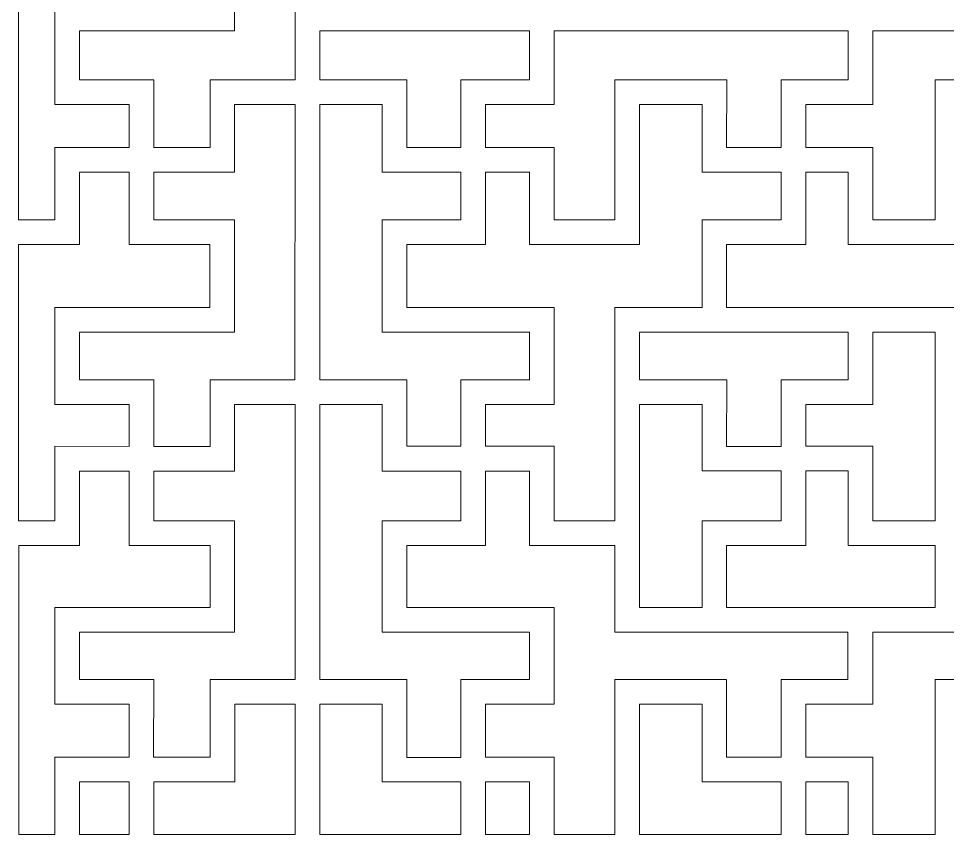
# Model space of a CAD drawing. Header units: centimetres. Extents: x -116 to 116, y -97 to 97.
# Drawn here: x -115.7 to -47.9, y -96.9 to -37.3 of the extents above; entities that cross this region are included whole.
import ezdxf

# ---------------------------------------------------------------- set-up
doc = ezdxf.new("R2010")
doc.units = ezdxf.units.CM
doc.header["$MEASUREMENT"] = 0
doc.layers.add('layer 1', color=7, linetype='Continuous')

msp = doc.modelspace()

# ---------------------------------------------------------------- linework, layer by layer
at = {"layer": 'layer 1', "color": 114, "lineweight": 9}
for points in [[(-111.21717, -96.85792), (-107.58773, -96.85792), (-107.58773, -93.03362), (-111.21717, -93.03362), (-111.21717, -96.85792)], [(-81.58149, -96.86027), (-78.38101, -96.86027), (-78.38101, -93.03389), (-81.58149, -93.03389), (-81.58149, -96.86027)], [(-58.22586, -96.85839), (-55.14478, -96.85839), (-55.14478, -93.03383), (-58.22586, -93.03383), (-58.22586, -96.85839)]]:
    msp.add_lwpolyline(points, close=True, dxfattribs=at)
for points, knots in [([(-99.88805, -26.92786), (-99.88805, -26.92786), (-105.79232, -26.92786), (-105.79232, -26.92786), (-105.79232, -26.92786), (-105.79232, -26.92786), (-105.79232, -30.12744), (-105.79232, -30.12744), (-105.79232, -30.12744), (-105.79232, -30.12744), (-99.88805, -30.12719), (-99.88805, -30.12719), (-99.88805, -30.12719), (-99.88805, -30.12719), (-99.88805, -38.22868), (-99.88805, -38.22868), (-99.88805, -38.22868), (-99.88805, -38.22868), (-111.21717, -38.22868), (-111.21717, -38.22868), (-111.21717, -38.22868), (-111.21717, -38.22868), (-111.21717, -41.78919), (-111.21717, -41.78919), (-111.21717, -41.78919), (-111.21717, -41.78919), (-105.7924, -41.78746), (-105.7924, -41.78746), (-105.7924, -41.78746), (-105.7924, -41.78746), (-105.7924, -46.73752), (-105.7924, -46.73752), (-105.7924, -46.73752), (-105.7924, -46.73752), (-101.67966, -46.73752), (-101.67966, -46.73752), (-101.67966, -46.73752), (-101.67966, -46.73752), (-101.67967, -41.78919), (-101.67967, -41.78919), (-101.67967, -41.78919), (-101.67967, -41.78919), (-95.4841, -41.78919), (-95.4841, -41.78919), (-95.4841, -41.78919), (-95.4841, -41.78919), (-95.4841, -36.42815), (-95.4841, -36.42815), (-95.4841, -36.42815), (-95.4841, -36.42815), (-78.38219, -36.43097), (-78.38219, -36.43097), (-78.38219, -36.43097), (-78.38219, -36.43097), (-78.38219, -31.92665), (-78.38219, -31.92665), (-78.38219, -31.92665), (-78.38219, -31.92665), (-83.38188, -31.92665), (-83.38188, -31.92665), (-83.38188, -31.92665), (-83.38188, -31.92665), (-83.38187, -26.92847), (-83.38187, -26.92847), (-83.38187, -26.92847), (-83.38187, -26.92847), (-87.31765, -26.92847), (-87.31765, -26.92847), (-87.31765, -26.92847), (-87.31765, -26.92847), (-87.31765, -31.92718), (-87.31765, -31.92718), (-87.31765, -31.92718), (-87.31765, -31.92718), (-95.48447, -31.92665), (-95.48447, -31.92665), (-95.48447, -31.92665), (-95.48447, -31.92665), (-95.4841, -21.53473), (-95.4841, -21.53473), (-95.4841, -21.53473), (-95.4841, -21.53473), (-99.88805, -21.53473), (-99.88805, -21.53473), (-99.88805, -21.53473), (-99.88805, -21.53473), (-99.88805, -26.92786), (-99.88805, -26.92786)], [0, 0, 0, 0, 0.04347826, 0.04347826, 0.04347826, 0.04347826, 0.08695652, 0.08695652, 0.08695652, 0.08695652, 0.13043478, 0.13043478, 0.13043478, 0.13043478, 0.17391304, 0.17391304, 0.17391304, 0.17391304, 0.2173913, 0.2173913, 0.2173913, 0.2173913, 0.26086957, 0.26086957, 0.26086957, 0.26086957, 0.30434783, 0.30434783, 0.30434783, 0.30434783, 0.34782609, 0.34782609, 0.34782609, 0.34782609, 0.39130435, 0.39130435, 0.39130435, 0.39130435, 0.43478261, 0.43478261, 0.43478261, 0.43478261, 0.47826087, 0.47826087, 0.47826087, 0.47826087, 0.52173913, 0.52173913, 0.52173913, 0.52173913, 0.56521739, 0.56521739, 0.56521739, 0.56521739, 0.60869565, 0.60869565, 0.60869565, 0.60869565, 0.65217391, 0.65217391, 0.65217391, 0.65217391, 0.69565217, 0.69565217, 0.69565217, 0.69565217, 0.73913043, 0.73913043, 0.73913043, 0.73913043, 0.7826087, 0.7826087, 0.7826087, 0.7826087, 0.82608696, 0.82608696, 0.82608696, 0.82608696, 0.86956522, 0.86956522, 0.86956522, 0.86956522, 0.91304348, 0.91304348, 0.91304348, 0.91304348, 1, 1, 1, 1]), ([(-111.21498, -31.92783), (-111.21498, -31.92783), (-111.21717, -26.92786), (-111.21717, -26.92786), (-111.21717, -26.92786), (-111.21717, -26.92786), (-107.59304, -26.92786), (-107.59304, -26.92786), (-107.59304, -26.92786), (-107.59304, -26.92786), (-107.59305, -31.92783), (-107.59305, -31.92783), (-107.59305, -31.92783), (-107.59305, -31.92783), (-101.68011, -31.92783), (-101.68011, -31.92783), (-101.68011, -31.92783), (-101.68011, -31.92783), (-101.68011, -36.42964), (-101.68011, -36.42964), (-101.68011, -36.42964), (-101.68011, -36.42964), (-113.01602, -36.42964), (-113.01602, -36.42964), (-113.01602, -36.42964), (-113.01602, -36.42964), (-113.01603, -43.58801), (-113.01603, -43.58801), (-113.01603, -43.58801), (-113.01603, -43.58801), (-107.59271, -43.58801), (-107.59271, -43.58801), (-107.59271, -43.58801), (-107.59271, -43.58801), (-107.59271, -46.73599), (-107.59271, -46.73599), (-107.59271, -46.73599), (-107.59271, -46.73599), (-113.01602, -46.73599), (-113.01602, -46.73599), (-113.01602, -46.73599), (-113.01602, -46.73599), (-113.01602, -52.01177), (-113.01602, -52.01177), (-113.01602, -52.01177), (-113.01602, -52.01177), (-115.64994, -52.01177), (-115.64994, -52.01177), (-115.64994, -52.01177), (-115.64994, -52.01177), (-115.64994, -31.92783), (-115.64994, -31.92783), (-115.64994, -31.92783), (-115.64994, -31.92783), (-111.21498, -31.92783), (-111.21498, -31.92783)], [0, 0, 0, 0, 0.06666667, 0.06666667, 0.06666667, 0.06666667, 0.13333333, 0.13333333, 0.13333333, 0.13333333, 0.2, 0.2, 0.2, 0.2, 0.26666667, 0.26666667, 0.26666667, 0.26666667, 0.33333333, 0.33333333, 0.33333333, 0.33333333, 0.4, 0.4, 0.4, 0.4, 0.46666667, 0.46666667, 0.46666667, 0.46666667, 0.53333333, 0.53333333, 0.53333333, 0.53333333, 0.6, 0.6, 0.6, 0.6, 0.66666667, 0.66666667, 0.66666667, 0.66666667, 0.73333333, 0.73333333, 0.73333333, 0.73333333, 0.8, 0.8, 0.8, 0.8, 0.86666667, 0.86666667, 0.86666667, 0.86666667, 1, 1, 1, 1]), ([(-87.31765, -41.78812), (-87.31765, -41.78812), (-87.31769, -46.73921), (-87.31769, -46.73921), (-87.31769, -46.73921), (-87.31769, -46.73921), (-83.38196, -46.73921), (-83.38196, -46.73921), (-83.38196, -46.73921), (-83.38196, -46.73921), (-83.38196, -41.78812), (-83.38196, -41.78812), (-83.38196, -41.78812), (-83.38196, -41.78812), (-78.38101, -41.78812), (-78.38101, -41.78812), (-78.38101, -41.78812), (-78.38101, -41.78812), (-78.38101, -38.22922), (-78.38101, -38.22922), (-78.38101, -38.22922), (-78.38101, -38.22922), (-93.68629, -38.22922), (-93.68629, -38.22922), (-93.68629, -38.22922), (-93.68629, -38.22922), (-93.68629, -41.78812), (-93.68629, -41.78812), (-93.68629, -41.78812), (-93.68629, -41.78812), (-87.31765, -41.78812), (-87.31765, -41.78812)], [0, 0, 0, 0, 0.11111111, 0.11111111, 0.11111111, 0.11111111, 0.22222222, 0.22222222, 0.22222222, 0.22222222, 0.33333333, 0.33333333, 0.33333333, 0.33333333, 0.44444444, 0.44444444, 0.44444444, 0.44444444, 0.55555556, 0.55555556, 0.55555556, 0.55555556, 0.66666667, 0.66666667, 0.66666667, 0.66666667, 0.77777778, 0.77777778, 0.77777778, 0.77777778, 1, 1, 1, 1]), ([(-76.58038, -38.22922), (-76.58038, -38.22922), (-76.58038, -43.5877), (-76.58038, -43.5877), (-76.58038, -43.5877), (-76.58038, -43.5877), (-81.58042, -43.58771), (-81.58042, -43.58771), (-81.58042, -43.58771), (-81.58042, -43.58771), (-81.58042, -46.73706), (-81.58042, -46.73706), (-81.58042, -46.73706), (-81.58042, -46.73706), (-76.58038, -46.7358), (-76.58038, -46.7358), (-76.58038, -46.7358), (-76.58038, -46.7358), (-76.58038, -52.01069), (-76.58038, -52.01069), (-76.58038, -52.01069), (-76.58038, -52.01069), (-72.14756, -52.01069), (-72.14756, -52.01069), (-72.14756, -52.01069), (-72.14756, -52.01069), (-72.14756, -41.78746), (-72.14756, -41.78746), (-72.14756, -41.78746), (-72.14756, -41.78746), (-63.99477, -41.78875), (-63.99477, -41.78875), (-63.99477, -41.78875), (-63.99477, -41.78875), (-64.00021, -46.73599), (-64.00021, -46.73599), (-64.00021, -46.73599), (-64.00021, -46.73599), (-60.02444, -46.73599), (-60.02444, -46.73599), (-60.02444, -46.73599), (-60.02444, -46.73599), (-60.02453, -41.78875), (-60.02453, -41.78875), (-60.02453, -41.78875), (-60.02453, -41.78875), (-55.14454, -41.78875), (-55.14454, -41.78875), (-55.14454, -41.78875), (-55.14454, -41.78875), (-55.14454, -38.22868), (-55.14454, -38.22868), (-55.14454, -38.22868), (-55.14454, -38.22868), (-76.58038, -38.22922), (-76.58038, -38.22922)], [0, 0, 0, 0, 0.06666667, 0.06666667, 0.06666667, 0.06666667, 0.13333333, 0.13333333, 0.13333333, 0.13333333, 0.2, 0.2, 0.2, 0.2, 0.26666667, 0.26666667, 0.26666667, 0.26666667, 0.33333333, 0.33333333, 0.33333333, 0.33333333, 0.4, 0.4, 0.4, 0.4, 0.46666667, 0.46666667, 0.46666667, 0.46666667, 0.53333333, 0.53333333, 0.53333333, 0.53333333, 0.6, 0.6, 0.6, 0.6, 0.66666667, 0.66666667, 0.66666667, 0.66666667, 0.73333333, 0.73333333, 0.73333333, 0.73333333, 0.8, 0.8, 0.8, 0.8, 0.86666667, 0.86666667, 0.86666667, 0.86666667, 1, 1, 1, 1]), ([(-53.34341, -46.73706), (-53.34341, -46.73706), (-58.22456, -46.73706), (-58.22456, -46.73706), (-58.22456, -46.73706), (-58.22456, -46.73706), (-58.22456, -43.58798), (-58.22456, -43.58798), (-58.22456, -43.58798), (-58.22456, -43.58798), (-53.3434, -43.58799), (-53.3434, -43.58799), (-53.3434, -43.58799), (-53.3434, -43.58799), (-53.3434, -38.22868), (-53.3434, -38.22868), (-53.3434, -38.22868), (-53.3434, -38.22868), (-30.84801, -38.22868), (-30.84801, -38.22868), (-30.84801, -38.22868), (-30.84801, -38.22868), (-30.84801, -41.78875), (-30.84801, -41.78875), (-30.84801, -41.78875), (-30.84801, -41.78875), (-36.46396, -41.78747), (-36.46396, -41.78747), (-36.46396, -41.78747), (-36.46396, -41.78747), (-36.46396, -46.73644), (-36.46396, -46.73644), (-36.46396, -46.73644), (-36.46396, -46.73644), (-40.38255, -46.73644), (-40.38255, -46.73644), (-40.38255, -46.73644), (-40.38255, -46.73644), (-40.38254, -41.78875), (-40.38254, -41.78875), (-40.38254, -41.78875), (-40.38254, -41.78875), (-48.79451, -41.78747), (-48.79451, -41.78747), (-48.79451, -41.78747), (-48.79451, -41.78747), (-48.79451, -52.01069), (-48.79451, -52.01069), (-48.79451, -52.01069), (-48.79451, -52.01069), (-53.3434, -52.01069), (-53.3434, -52.01069), (-53.3434, -52.01069), (-53.3434, -52.01069), (-53.34341, -46.73706), (-53.34341, -46.73706)], [0, 0, 0, 0, 0.06666667, 0.06666667, 0.06666667, 0.06666667, 0.13333333, 0.13333333, 0.13333333, 0.13333333, 0.2, 0.2, 0.2, 0.2, 0.26666667, 0.26666667, 0.26666667, 0.26666667, 0.33333333, 0.33333333, 0.33333333, 0.33333333, 0.4, 0.4, 0.4, 0.4, 0.46666667, 0.46666667, 0.46666667, 0.46666667, 0.53333333, 0.53333333, 0.53333333, 0.53333333, 0.6, 0.6, 0.6, 0.6, 0.66666667, 0.66666667, 0.66666667, 0.66666667, 0.73333333, 0.73333333, 0.73333333, 0.73333333, 0.8, 0.8, 0.8, 0.8, 0.86666667, 0.86666667, 0.86666667, 0.86666667, 1, 1, 1, 1]), ([(-99.88805, -52.01051), (-99.88805, -52.01051), (-105.79294, -52.01149), (-105.79294, -52.01149), (-105.79294, -52.01149), (-105.79294, -52.01149), (-105.79294, -48.53692), (-105.79294, -48.53692), (-105.79294, -48.53692), (-105.79294, -48.53692), (-99.88805, -48.53693), (-99.88805, -48.53693), (-99.88805, -48.53693), (-99.88805, -48.53693), (-99.88805, -43.58959), (-99.88805, -43.58959), (-99.88805, -43.58959), (-99.88805, -43.58959), (-95.483, -43.58959), (-95.483, -43.58959), (-95.483, -43.58959), (-95.483, -43.58959), (-95.48753, -63.68614), (-95.48753, -63.68614), (-95.48753, -63.68614), (-95.48753, -63.68614), (-101.67968, -63.68614), (-101.67968, -63.68614), (-101.67968, -63.68614), (-101.67968, -63.68614), (-101.6785, -68.54579), (-101.6785, -68.54579), (-101.6785, -68.54579), (-101.6785, -68.54579), (-105.79294, -68.54579), (-105.79294, -68.54579), (-105.79294, -68.54579), (-105.79294, -68.54579), (-105.79268, -63.68614), (-105.79268, -63.68614), (-105.79268, -63.68614), (-105.79268, -63.68614), (-111.21717, -63.68614), (-111.21717, -63.68614), (-111.21717, -63.68614), (-111.21717, -63.68614), (-111.21717, -60.2207), (-111.21717, -60.2207), (-111.21717, -60.2207), (-111.21717, -60.2207), (-99.88805, -60.22071), (-99.88805, -60.22071), (-99.88805, -60.22071), (-99.88805, -60.22071), (-99.88805, -52.01051), (-99.88805, -52.01051)], [0, 0, 0, 0, 0.06666667, 0.06666667, 0.06666667, 0.06666667, 0.13333333, 0.13333333, 0.13333333, 0.13333333, 0.2, 0.2, 0.2, 0.2, 0.26666667, 0.26666667, 0.26666667, 0.26666667, 0.33333333, 0.33333333, 0.33333333, 0.33333333, 0.4, 0.4, 0.4, 0.4, 0.46666667, 0.46666667, 0.46666667, 0.46666667, 0.53333333, 0.53333333, 0.53333333, 0.53333333, 0.6, 0.6, 0.6, 0.6, 0.66666667, 0.66666667, 0.66666667, 0.66666667, 0.73333333, 0.73333333, 0.73333333, 0.73333333, 0.8, 0.8, 0.8, 0.8, 0.86666667, 0.86666667, 0.86666667, 0.86666667, 1, 1, 1, 1]), ([(-89.11772, -48.53612), (-89.11772, -48.53612), (-83.38005, -48.53611), (-83.38005, -48.53611), (-83.38005, -48.53611), (-83.38005, -48.53611), (-83.38005, -52.01042), (-83.38005, -52.01042), (-83.38005, -52.01042), (-83.38005, -52.01042), (-89.11772, -52.01043), (-89.11772, -52.01043), (-89.11772, -52.01043), (-89.11772, -52.01043), (-89.11772, -60.21909), (-89.11772, -60.21909), (-89.11772, -60.21909), (-89.11772, -60.21909), (-78.38101, -60.21909), (-78.38101, -60.21909), (-78.38101, -60.21909), (-78.38101, -60.21909), (-78.38101, -63.68799), (-78.38101, -63.68799), (-78.38101, -63.68799), (-78.38101, -63.68799), (-83.38157, -63.68799), (-83.38157, -63.68799), (-83.38157, -63.68799), (-83.38157, -63.68799), (-83.38005, -68.54133), (-83.38005, -68.54133), (-83.38005, -68.54133), (-83.38005, -68.54133), (-87.31765, -68.54133), (-87.31765, -68.54133), (-87.31765, -68.54133), (-87.31765, -68.54133), (-87.31765, -63.68799), (-87.31765, -63.68799), (-87.31765, -63.68799), (-87.31765, -63.68799), (-93.68454, -63.68799), (-93.68454, -63.68799), (-93.68454, -63.68799), (-93.68454, -63.68799), (-93.68454, -43.58801), (-93.68454, -43.58801), (-93.68454, -43.58801), (-93.68454, -43.58801), (-89.11772, -43.58801), (-89.11772, -43.58801), (-89.11772, -43.58801), (-89.11772, -43.58801), (-89.11772, -48.53612), (-89.11772, -48.53612)], [0, 0, 0, 0, 0.06666667, 0.06666667, 0.06666667, 0.06666667, 0.13333333, 0.13333333, 0.13333333, 0.13333333, 0.2, 0.2, 0.2, 0.2, 0.26666667, 0.26666667, 0.26666667, 0.26666667, 0.33333333, 0.33333333, 0.33333333, 0.33333333, 0.4, 0.4, 0.4, 0.4, 0.46666667, 0.46666667, 0.46666667, 0.46666667, 0.53333333, 0.53333333, 0.53333333, 0.53333333, 0.6, 0.6, 0.6, 0.6, 0.66666667, 0.66666667, 0.66666667, 0.66666667, 0.73333333, 0.73333333, 0.73333333, 0.73333333, 0.8, 0.8, 0.8, 0.8, 0.86666667, 0.86666667, 0.86666667, 0.86666667, 1, 1, 1, 1]), ([(-81.58096, -53.81081), (-81.58096, -53.81081), (-81.58096, -48.53611), (-81.58096, -48.53611), (-81.58096, -48.53611), (-81.58096, -48.53611), (-78.37995, -48.53611), (-78.37995, -48.53611), (-78.37995, -48.53611), (-78.37995, -48.53611), (-78.37995, -53.81081), (-78.37995, -53.81081), (-78.37995, -53.81081), (-78.37995, -53.81081), (-70.34532, -53.81081), (-70.34532, -53.81081), (-70.34532, -53.81081), (-70.34532, -53.81081), (-70.34532, -43.58908), (-70.34532, -43.58908), (-70.34532, -43.58908), (-70.34532, -43.58908), (-65.79468, -43.58908), (-65.79468, -43.58908), (-65.79468, -43.58908), (-65.79468, -43.58908), (-65.79478, -48.53587), (-65.79478, -48.53587), (-65.79478, -48.53587), (-65.79478, -48.53587), (-60.02459, -48.53587), (-60.02459, -48.53587), (-60.02459, -48.53587), (-60.02459, -48.53587), (-60.02459, -52.01052), (-60.02459, -52.01052), (-60.02459, -52.01052), (-60.02459, -52.01052), (-65.79468, -52.01051), (-65.79468, -52.01051), (-65.79468, -52.01051), (-65.79468, -52.01051), (-65.79468, -58.41923), (-65.79468, -58.41923), (-65.79468, -58.41923), (-65.79468, -58.41923), (-72.14934, -58.41923), (-72.14934, -58.41923), (-72.14934, -58.41923), (-72.14934, -58.41923), (-72.14933, -73.98423), (-72.14933, -73.98423), (-72.14933, -73.98423), (-72.14933, -73.98423), (-76.57944, -73.98423), (-76.57944, -73.98423), (-76.57944, -73.98423), (-76.57944, -73.98423), (-76.57944, -68.54095), (-76.57944, -68.54095), (-76.57944, -68.54095), (-76.57944, -68.54095), (-81.58149, -68.54108), (-81.58149, -68.54108), (-81.58149, -68.54108), (-81.58149, -68.54108), (-81.58149, -65.4868), (-81.58149, -65.4868), (-81.58149, -65.4868), (-81.58149, -65.4868), (-76.57944, -65.48689), (-76.57944, -65.48689), (-76.57944, -65.48689), (-76.57944, -65.48689), (-76.57944, -58.41923), (-76.57944, -58.41923), (-76.57944, -58.41923), (-76.57944, -58.41923), (-87.31784, -58.41923), (-87.31784, -58.41923), (-87.31784, -58.41923), (-87.31784, -58.41923), (-87.31784, -53.81081), (-87.31784, -53.81081), (-87.31784, -53.81081), (-87.31784, -53.81081), (-81.58096, -53.81081), (-81.58096, -53.81081)], [0, 0, 0, 0, 0.04347826, 0.04347826, 0.04347826, 0.04347826, 0.08695652, 0.08695652, 0.08695652, 0.08695652, 0.13043478, 0.13043478, 0.13043478, 0.13043478, 0.17391304, 0.17391304, 0.17391304, 0.17391304, 0.2173913, 0.2173913, 0.2173913, 0.2173913, 0.26086957, 0.26086957, 0.26086957, 0.26086957, 0.30434783, 0.30434783, 0.30434783, 0.30434783, 0.34782609, 0.34782609, 0.34782609, 0.34782609, 0.39130435, 0.39130435, 0.39130435, 0.39130435, 0.43478261, 0.43478261, 0.43478261, 0.43478261, 0.47826087, 0.47826087, 0.47826087, 0.47826087, 0.52173913, 0.52173913, 0.52173913, 0.52173913, 0.56521739, 0.56521739, 0.56521739, 0.56521739, 0.60869565, 0.60869565, 0.60869565, 0.60869565, 0.65217391, 0.65217391, 0.65217391, 0.65217391, 0.69565217, 0.69565217, 0.69565217, 0.69565217, 0.73913043, 0.73913043, 0.73913043, 0.73913043, 0.7826087, 0.7826087, 0.7826087, 0.7826087, 0.82608696, 0.82608696, 0.82608696, 0.82608696, 0.86956522, 0.86956522, 0.86956522, 0.86956522, 0.91304348, 0.91304348, 0.91304348, 0.91304348, 1, 1, 1, 1]), ([(-46.99042, -53.81104), (-46.99042, -53.81104), (-55.14477, -53.81103), (-55.14477, -53.81103), (-55.14477, -53.81103), (-55.14477, -53.81103), (-55.14477, -48.53679), (-55.14477, -48.53679), (-55.14477, -48.53679), (-55.14477, -48.53679), (-58.22408, -48.53679), (-58.22408, -48.53679), (-58.22408, -48.53679), (-58.22408, -48.53679), (-58.22408, -53.81103), (-58.22408, -53.81103), (-58.22408, -53.81103), (-58.22408, -53.81103), (-63.99929, -53.81103), (-63.99929, -53.81103), (-63.99929, -53.81103), (-63.99929, -53.81103), (-63.99929, -58.41923), (-63.99929, -58.41923), (-63.99929, -58.41923), (-63.99929, -58.41923), (-46.99042, -58.4191), (-46.99042, -58.4191), (-46.99042, -58.4191), (-46.99042, -58.4191), (-46.99042, -63.68829), (-46.99042, -63.68829), (-46.99042, -63.68829), (-46.99042, -63.68829), (-40.38309, -63.6869), (-40.38309, -63.6869), (-40.38309, -63.6869), (-40.38309, -63.6869), (-40.38309, -68.54162), (-40.38309, -68.54162), (-40.38309, -68.54162), (-40.38309, -68.54162), (-36.4642, -68.54162), (-36.4642, -68.54162), (-36.4642, -68.54162), (-36.4642, -68.54162), (-36.46421, -63.68829), (-36.46421, -63.68829), (-36.46421, -63.68829), (-36.46421, -63.68829), (-30.84798, -63.68829), (-30.84798, -63.68829), (-30.84798, -63.68829), (-30.84798, -63.68829), (-30.84798, -60.21935), (-30.84798, -60.21935), (-30.84798, -60.21935), (-30.84798, -60.21935), (-42.18287, -60.21934), (-42.18287, -60.21934), (-42.18287, -60.21934), (-42.18287, -60.21934), (-42.18306, -52.01069), (-42.18306, -52.01069), (-42.18306, -52.01069), (-42.18306, -52.01069), (-36.47125, -52.01069), (-36.47125, -52.01069), (-36.47125, -52.01069), (-36.47125, -52.01069), (-36.47125, -48.536), (-36.47125, -48.536), (-36.47125, -48.536), (-36.47125, -48.536), (-42.18307, -48.536), (-42.18307, -48.536), (-42.18307, -48.536), (-42.18307, -48.536), (-42.18287, -43.58908), (-42.18287, -43.58908), (-42.18287, -43.58908), (-42.18287, -43.58908), (-46.99042, -43.58908), (-46.99042, -43.58908), (-46.99042, -43.58908), (-46.99042, -43.58908), (-46.99042, -53.81104), (-46.99042, -53.81104)], [0, 0, 0, 0, 0.04347826, 0.04347826, 0.04347826, 0.04347826, 0.08695652, 0.08695652, 0.08695652, 0.08695652, 0.13043478, 0.13043478, 0.13043478, 0.13043478, 0.17391304, 0.17391304, 0.17391304, 0.17391304, 0.2173913, 0.2173913, 0.2173913, 0.2173913, 0.26086957, 0.26086957, 0.26086957, 0.26086957, 0.30434783, 0.30434783, 0.30434783, 0.30434783, 0.34782609, 0.34782609, 0.34782609, 0.34782609, 0.39130435, 0.39130435, 0.39130435, 0.39130435, 0.43478261, 0.43478261, 0.43478261, 0.43478261, 0.47826087, 0.47826087, 0.47826087, 0.47826087, 0.52173913, 0.52173913, 0.52173913, 0.52173913, 0.56521739, 0.56521739, 0.56521739, 0.56521739, 0.60869565, 0.60869565, 0.60869565, 0.60869565, 0.65217391, 0.65217391, 0.65217391, 0.65217391, 0.69565217, 0.69565217, 0.69565217, 0.69565217, 0.73913043, 0.73913043, 0.73913043, 0.73913043, 0.7826087, 0.7826087, 0.7826087, 0.7826087, 0.82608696, 0.82608696, 0.82608696, 0.82608696, 0.86956522, 0.86956522, 0.86956522, 0.86956522, 0.91304348, 0.91304348, 0.91304348, 0.91304348, 1, 1, 1, 1]), ([(-113.01559, -68.54094), (-113.01559, -68.54094), (-107.58773, -68.5424), (-107.58773, -68.5424), (-107.58773, -68.5424), (-107.58773, -68.5424), (-107.58773, -65.48761), (-107.58773, -65.48761), (-107.58773, -65.48761), (-107.58773, -65.48761), (-113.01559, -65.48761), (-113.01559, -65.48761), (-113.01559, -65.48761), (-113.01559, -65.48761), (-113.01559, -58.41909), (-113.01559, -58.41909), (-113.01559, -58.41909), (-113.01559, -58.41909), (-101.69845, -58.41976), (-101.69845, -58.41976), (-101.69845, -58.41976), (-101.69845, -58.41976), (-101.69845, -53.8121), (-101.69845, -53.8121), (-101.69845, -53.8121), (-101.69845, -53.8121), (-107.59267, -53.8121), (-107.59267, -53.8121), (-107.59267, -53.8121), (-107.59267, -53.8121), (-107.58773, -48.53746), (-107.58773, -48.53746), (-107.58773, -48.53746), (-107.58773, -48.53746), (-111.21717, -48.53746), (-111.21717, -48.53746), (-111.21717, -48.53746), (-111.21717, -48.53746), (-111.21498, -53.8121), (-111.21498, -53.8121), (-111.21498, -53.8121), (-111.21498, -53.8121), (-115.65158, -53.81103), (-115.65158, -53.81103), (-115.65158, -53.81103), (-115.65158, -53.81103), (-115.65158, -73.98567), (-115.65158, -73.98567), (-115.65158, -73.98567), (-115.65158, -73.98567), (-113.01559, -73.98567), (-113.01559, -73.98567), (-113.01559, -73.98567), (-113.01559, -73.98567), (-113.01559, -68.54094), (-113.01559, -68.54094)], [0, 0, 0, 0, 0.06666667, 0.06666667, 0.06666667, 0.06666667, 0.13333333, 0.13333333, 0.13333333, 0.13333333, 0.2, 0.2, 0.2, 0.2, 0.26666667, 0.26666667, 0.26666667, 0.26666667, 0.33333333, 0.33333333, 0.33333333, 0.33333333, 0.4, 0.4, 0.4, 0.4, 0.46666667, 0.46666667, 0.46666667, 0.46666667, 0.53333333, 0.53333333, 0.53333333, 0.53333333, 0.6, 0.6, 0.6, 0.6, 0.66666667, 0.66666667, 0.66666667, 0.66666667, 0.73333333, 0.73333333, 0.73333333, 0.73333333, 0.8, 0.8, 0.8, 0.8, 0.86666667, 0.86666667, 0.86666667, 0.86666667, 1, 1, 1, 1]), ([(-63.99476, -63.68829), (-63.99476, -63.68829), (-64.00021, -68.5424), (-64.00021, -68.5424), (-64.00021, -68.5424), (-64.00021, -68.5424), (-60.02837, -68.5424), (-60.02837, -68.5424), (-60.02837, -68.5424), (-60.02837, -68.5424), (-60.02838, -63.68829), (-60.02838, -63.68829), (-60.02838, -63.68829), (-60.02838, -63.68829), (-55.1437, -63.68829), (-55.1437, -63.68829), (-55.1437, -63.68829), (-55.1437, -63.68829), (-55.1437, -60.21962), (-55.1437, -60.21962), (-55.1437, -60.21962), (-55.1437, -60.21962), (-70.34719, -60.21962), (-70.34719, -60.21962), (-70.34719, -60.21962), (-70.34719, -60.21962), (-70.34719, -63.68829), (-70.34719, -63.68829), (-70.34719, -63.68829), (-70.34719, -63.68829), (-63.99476, -63.68829), (-63.99476, -63.68829)], [0, 0, 0, 0, 0.11111111, 0.11111111, 0.11111111, 0.11111111, 0.22222222, 0.22222222, 0.22222222, 0.22222222, 0.33333333, 0.33333333, 0.33333333, 0.33333333, 0.44444444, 0.44444444, 0.44444444, 0.44444444, 0.55555556, 0.55555556, 0.55555556, 0.55555556, 0.66666667, 0.66666667, 0.66666667, 0.66666667, 0.77777778, 0.77777778, 0.77777778, 0.77777778, 1, 1, 1, 1]), ([(-53.34457, -68.54094), (-53.34457, -68.54094), (-58.22515, -68.54108), (-58.22515, -68.54108), (-58.22515, -68.54108), (-58.22515, -68.54108), (-58.22515, -65.48675), (-58.22515, -65.48675), (-58.22515, -65.48675), (-58.22515, -65.48675), (-53.34457, -65.48688), (-53.34457, -65.48688), (-53.34457, -65.48688), (-53.34457, -65.48688), (-53.34457, -60.22069), (-53.34457, -60.22069), (-53.34457, -60.22069), (-53.34457, -60.22069), (-48.7925, -60.22069), (-48.7925, -60.22069), (-48.7925, -60.22069), (-48.7925, -60.22069), (-48.7925, -73.98315), (-48.7925, -73.98315), (-48.7925, -73.98315), (-48.7925, -73.98315), (-53.34457, -73.98315), (-53.34457, -73.98315), (-53.34457, -73.98315), (-53.34457, -73.98315), (-53.34457, -68.54094), (-53.34457, -68.54094)], [0, 0, 0, 0, 0.11111111, 0.11111111, 0.11111111, 0.11111111, 0.22222222, 0.22222222, 0.22222222, 0.22222222, 0.33333333, 0.33333333, 0.33333333, 0.33333333, 0.44444444, 0.44444444, 0.44444444, 0.44444444, 0.55555556, 0.55555556, 0.55555556, 0.55555556, 0.66666667, 0.66666667, 0.66666667, 0.66666667, 0.77777778, 0.77777778, 0.77777778, 0.77777778, 1, 1, 1, 1]), ([(-99.88805, -70.34203), (-99.88805, -70.34203), (-105.79186, -70.34202), (-105.79186, -70.34202), (-105.79186, -70.34202), (-105.79186, -70.34202), (-105.79186, -73.98363), (-105.79186, -73.98363), (-105.79186, -73.98363), (-105.79186, -73.98363), (-99.88805, -73.98246), (-99.88805, -73.98246), (-99.88805, -73.98246), (-99.88805, -73.98246), (-99.88805, -82.11258), (-99.88805, -82.11258), (-99.88805, -82.11258), (-99.88805, -82.11258), (-111.21717, -82.10055), (-111.21717, -82.10055), (-111.21717, -82.10055), (-111.21717, -82.10055), (-111.21717, -85.55879), (-111.21717, -85.55879), (-111.21717, -85.55879), (-111.21717, -85.55879), (-105.79267, -85.55879), (-105.79267, -85.55879), (-105.79267, -85.55879), (-105.79267, -85.55879), (-105.80725, -91.22979), (-105.80725, -91.22979), (-105.80725, -91.22979), (-105.80725, -91.22979), (-101.66421, -91.22979), (-101.66421, -91.22979), (-101.66421, -91.22979), (-101.66421, -91.22979), (-101.66421, -85.55221), (-101.66421, -85.55221), (-101.66421, -85.55221), (-101.66421, -85.55221), (-95.48389, -85.55879), (-95.48389, -85.55879), (-95.48389, -85.55879), (-95.48389, -85.55879), (-95.48389, -65.48559), (-95.48389, -65.48559), (-95.48389, -65.48559), (-95.48389, -65.48559), (-99.88805, -65.48559), (-99.88805, -65.48559), (-99.88805, -65.48559), (-99.88805, -65.48559), (-99.88805, -70.34203), (-99.88805, -70.34203)], [0, 0, 0, 0, 0.06666667, 0.06666667, 0.06666667, 0.06666667, 0.13333333, 0.13333333, 0.13333333, 0.13333333, 0.2, 0.2, 0.2, 0.2, 0.26666667, 0.26666667, 0.26666667, 0.26666667, 0.33333333, 0.33333333, 0.33333333, 0.33333333, 0.4, 0.4, 0.4, 0.4, 0.46666667, 0.46666667, 0.46666667, 0.46666667, 0.53333333, 0.53333333, 0.53333333, 0.53333333, 0.6, 0.6, 0.6, 0.6, 0.66666667, 0.66666667, 0.66666667, 0.66666667, 0.73333333, 0.73333333, 0.73333333, 0.73333333, 0.8, 0.8, 0.8, 0.8, 0.86666667, 0.86666667, 0.86666667, 0.86666667, 1, 1, 1, 1]), ([(-89.11766, -70.34274), (-89.11766, -70.34274), (-83.3816, -70.34274), (-83.3816, -70.34274), (-83.3816, -70.34274), (-83.3816, -70.34274), (-83.3816, -73.98423), (-83.3816, -73.98423), (-83.3816, -73.98423), (-83.3816, -73.98423), (-89.11724, -73.98246), (-89.11724, -73.98246), (-89.11724, -73.98246), (-89.11724, -73.98246), (-89.11724, -82.1126), (-89.11724, -82.1126), (-89.11724, -82.1126), (-89.11724, -82.1126), (-78.36817, -82.10692), (-78.36817, -82.10692), (-78.36817, -82.10692), (-78.36817, -82.10692), (-78.3703, -85.55059), (-78.3703, -85.55059), (-78.3703, -85.55059), (-78.3703, -85.55059), (-83.38196, -85.55165), (-83.38196, -85.55165), (-83.38196, -85.55165), (-83.38196, -85.55165), (-83.38196, -91.23564), (-83.38196, -91.23564), (-83.38196, -91.23564), (-83.38196, -91.23564), (-87.31818, -91.23564), (-87.31818, -91.23564), (-87.31818, -91.23564), (-87.31818, -91.23564), (-87.31818, -85.55167), (-87.31818, -85.55167), (-87.31818, -85.55167), (-87.31818, -85.55167), (-93.68608, -85.55515), (-93.68608, -85.55515), (-93.68608, -85.55515), (-93.68608, -85.55515), (-93.68608, -65.48849), (-93.68608, -65.48849), (-93.68608, -65.48849), (-93.68608, -65.48849), (-89.11724, -65.48849), (-89.11724, -65.48849), (-89.11724, -65.48849), (-89.11724, -65.48849), (-89.11766, -70.34274), (-89.11766, -70.34274)], [0, 0, 0, 0, 0.06666667, 0.06666667, 0.06666667, 0.06666667, 0.13333333, 0.13333333, 0.13333333, 0.13333333, 0.2, 0.2, 0.2, 0.2, 0.26666667, 0.26666667, 0.26666667, 0.26666667, 0.33333333, 0.33333333, 0.33333333, 0.33333333, 0.4, 0.4, 0.4, 0.4, 0.46666667, 0.46666667, 0.46666667, 0.46666667, 0.53333333, 0.53333333, 0.53333333, 0.53333333, 0.6, 0.6, 0.6, 0.6, 0.66666667, 0.66666667, 0.66666667, 0.66666667, 0.73333333, 0.73333333, 0.73333333, 0.73333333, 0.8, 0.8, 0.8, 0.8, 0.86666667, 0.86666667, 0.86666667, 0.86666667, 1, 1, 1, 1]), ([(-65.79477, -73.98247), (-65.79477, -73.98247), (-60.02837, -73.98309), (-60.02837, -73.98309), (-60.02837, -73.98309), (-60.02837, -73.98309), (-60.02837, -70.34148), (-60.02837, -70.34148), (-60.02837, -70.34148), (-60.02837, -70.34148), (-65.79477, -70.34148), (-65.79477, -70.34148), (-65.79477, -70.34148), (-65.79477, -70.34148), (-65.79477, -65.48849), (-65.79477, -65.48849), (-65.79477, -65.48849), (-65.79477, -65.48849), (-70.34746, -65.48849), (-70.34746, -65.48849), (-70.34746, -65.48849), (-70.34746, -65.48849), (-70.34746, -80.31241), (-70.34746, -80.31241), (-70.34746, -80.31241), (-70.34746, -80.31241), (-65.79477, -80.31241), (-65.79477, -80.31241), (-65.79477, -80.31241), (-65.79477, -80.31241), (-65.79477, -73.98247), (-65.79477, -73.98247)], [0, 0, 0, 0, 0.11111111, 0.11111111, 0.11111111, 0.11111111, 0.22222222, 0.22222222, 0.22222222, 0.22222222, 0.33333333, 0.33333333, 0.33333333, 0.33333333, 0.44444444, 0.44444444, 0.44444444, 0.44444444, 0.55555556, 0.55555556, 0.55555556, 0.55555556, 0.66666667, 0.66666667, 0.66666667, 0.66666667, 0.77777778, 0.77777778, 0.77777778, 0.77777778, 1, 1, 1, 1]), ([(-46.99172, -82.1128), (-46.99172, -82.1128), (-53.34467, -82.11258), (-53.34467, -82.11258), (-53.34467, -82.11258), (-53.34467, -82.11258), (-53.34467, -87.35234), (-53.34467, -87.35234), (-53.34467, -87.35234), (-53.34467, -87.35234), (-58.22456, -87.35233), (-58.22456, -87.35233), (-58.22456, -87.35233), (-58.22456, -87.35233), (-58.22456, -91.23349), (-58.22456, -91.23349), (-58.22456, -91.23349), (-58.22456, -91.23349), (-53.34467, -91.2333), (-53.34467, -91.2333), (-53.34467, -91.2333), (-53.34467, -91.2333), (-53.34467, -96.85866), (-53.34467, -96.85866), (-53.34467, -96.85866), (-53.34467, -96.85866), (-48.79765, -96.85866), (-48.79765, -96.85866), (-48.79765, -96.85866), (-48.79765, -96.85866), (-48.79765, -85.55213), (-48.79765, -85.55213), (-48.79765, -85.55213), (-48.79765, -85.55213), (-40.38255, -85.55213), (-40.38255, -85.55213), (-40.38255, -85.55213), (-40.38255, -85.55213), (-40.38255, -91.23835), (-40.38255, -91.23835), (-40.38255, -91.23835), (-40.38255, -91.23835), (-36.46631, -91.23835), (-36.46631, -91.23835), (-36.46631, -91.23835), (-36.46631, -91.23835), (-36.46631, -85.55213), (-36.46631, -85.55213), (-36.46631, -85.55213), (-36.46631, -85.55213), (-30.85013, -85.55213), (-30.85013, -85.55213), (-30.85013, -85.55213), (-30.85013, -85.55213), (-30.85013, -82.11281), (-30.85013, -82.11281), (-30.85013, -82.11281), (-30.85013, -82.11281), (-42.18502, -82.11281), (-42.18502, -82.11281), (-42.18502, -82.11281), (-42.18502, -82.11281), (-42.18501, -73.98248), (-42.18501, -73.98248), (-42.18501, -73.98248), (-42.18501, -73.98248), (-36.46697, -73.98578), (-36.46697, -73.98578), (-36.46697, -73.98578), (-36.46697, -73.98578), (-36.46697, -70.34166), (-36.46697, -70.34166), (-36.46697, -70.34166), (-36.46697, -70.34166), (-42.185, -70.34166), (-42.185, -70.34166), (-42.185, -70.34166), (-42.185, -70.34166), (-42.18501, -65.48987), (-42.18501, -65.48987), (-42.18501, -65.48987), (-42.18501, -65.48987), (-46.99172, -65.48987), (-46.99172, -65.48987), (-46.99172, -65.48987), (-46.99172, -65.48987), (-46.99172, -82.1128), (-46.99172, -82.1128)], [0, 0, 0, 0, 0.04347826, 0.04347826, 0.04347826, 0.04347826, 0.08695652, 0.08695652, 0.08695652, 0.08695652, 0.13043478, 0.13043478, 0.13043478, 0.13043478, 0.17391304, 0.17391304, 0.17391304, 0.17391304, 0.2173913, 0.2173913, 0.2173913, 0.2173913, 0.26086957, 0.26086957, 0.26086957, 0.26086957, 0.30434783, 0.30434783, 0.30434783, 0.30434783, 0.34782609, 0.34782609, 0.34782609, 0.34782609, 0.39130435, 0.39130435, 0.39130435, 0.39130435, 0.43478261, 0.43478261, 0.43478261, 0.43478261, 0.47826087, 0.47826087, 0.47826087, 0.47826087, 0.52173913, 0.52173913, 0.52173913, 0.52173913, 0.56521739, 0.56521739, 0.56521739, 0.56521739, 0.60869565, 0.60869565, 0.60869565, 0.60869565, 0.65217391, 0.65217391, 0.65217391, 0.65217391, 0.69565217, 0.69565217, 0.69565217, 0.69565217, 0.73913043, 0.73913043, 0.73913043, 0.73913043, 0.7826087, 0.7826087, 0.7826087, 0.7826087, 0.82608696, 0.82608696, 0.82608696, 0.82608696, 0.86956522, 0.86956522, 0.86956522, 0.86956522, 0.91304348, 0.91304348, 0.91304348, 0.91304348, 1, 1, 1, 1]), ([(-113.01498, -80.31332), (-113.01498, -80.31332), (-113.01497, -87.3534), (-113.01497, -87.3534), (-113.01497, -87.3534), (-113.01497, -87.3534), (-107.58773, -87.3534), (-107.58773, -87.3534), (-107.58773, -87.3534), (-107.58773, -87.3534), (-107.58773, -91.23403), (-107.58773, -91.23403), (-107.58773, -91.23403), (-107.58773, -91.23403), (-113.01496, -91.23403), (-113.01496, -91.23403), (-113.01496, -91.23403), (-113.01496, -91.23403), (-113.01388, -96.86027), (-113.01388, -96.86027), (-113.01388, -96.86027), (-113.01388, -96.86027), (-115.64075, -96.86027), (-115.64075, -96.86027), (-115.64075, -96.86027), (-115.64075, -96.86027), (-115.64331, -75.78322), (-115.64331, -75.78322), (-115.64331, -75.78322), (-115.64331, -75.78322), (-111.21529, -75.78429), (-111.21529, -75.78429), (-111.21529, -75.78429), (-111.21529, -75.78429), (-111.21717, -70.34202), (-111.21717, -70.34202), (-111.21717, -70.34202), (-111.21717, -70.34202), (-107.58773, -70.34202), (-107.58773, -70.34202), (-107.58773, -70.34202), (-107.58773, -70.34202), (-107.58773, -75.78457), (-107.58773, -75.78457), (-107.58773, -75.78457), (-107.58773, -75.78457), (-101.67997, -75.78456), (-101.67997, -75.78456), (-101.67997, -75.78456), (-101.67997, -75.78456), (-101.67997, -80.31332), (-101.67997, -80.31332), (-101.67997, -80.31332), (-101.67997, -80.31332), (-113.01498, -80.31332), (-113.01498, -80.31332)], [0, 0, 0, 0, 0.06666667, 0.06666667, 0.06666667, 0.06666667, 0.13333333, 0.13333333, 0.13333333, 0.13333333, 0.2, 0.2, 0.2, 0.2, 0.26666667, 0.26666667, 0.26666667, 0.26666667, 0.33333333, 0.33333333, 0.33333333, 0.33333333, 0.4, 0.4, 0.4, 0.4, 0.46666667, 0.46666667, 0.46666667, 0.46666667, 0.53333333, 0.53333333, 0.53333333, 0.53333333, 0.6, 0.6, 0.6, 0.6, 0.66666667, 0.66666667, 0.66666667, 0.66666667, 0.73333333, 0.73333333, 0.73333333, 0.73333333, 0.8, 0.8, 0.8, 0.8, 0.86666667, 0.86666667, 0.86666667, 0.86666667, 1, 1, 1, 1]), ([(-81.58162, -75.78295), (-81.58162, -75.78295), (-81.58172, -70.34417), (-81.58172, -70.34417), (-81.58172, -70.34417), (-81.58172, -70.34417), (-78.38073, -70.34417), (-78.38073, -70.34417), (-78.38073, -70.34417), (-78.38073, -70.34417), (-78.38073, -75.78295), (-78.38073, -75.78295), (-78.38073, -75.78295), (-78.38073, -75.78295), (-72.1496, -75.78295), (-72.1496, -75.78295), (-72.1496, -75.78295), (-72.1496, -75.78295), (-72.1496, -82.11335), (-72.1496, -82.11335), (-72.1496, -82.11335), (-72.1496, -82.11335), (-55.14584, -82.11335), (-55.14584, -82.11335), (-55.14584, -82.11335), (-55.14584, -82.11335), (-55.14584, -85.5532), (-55.14584, -85.5532), (-55.14584, -85.5532), (-55.14584, -85.5532), (-60.02611, -85.5522), (-60.02611, -85.5522), (-60.02611, -85.5522), (-60.02611, -85.5522), (-60.02611, -91.23457), (-60.02611, -91.23457), (-60.02611, -91.23457), (-60.02611, -91.23457), (-63.99929, -91.23457), (-63.99929, -91.23457), (-63.99929, -91.23457), (-63.99929, -91.23457), (-63.99929, -85.55221), (-63.99929, -85.55221), (-63.99929, -85.55221), (-63.99929, -85.55221), (-72.1496, -85.5532), (-72.1496, -85.5532), (-72.1496, -85.5532), (-72.1496, -85.5532), (-72.1496, -96.859), (-72.1496, -96.859), (-72.1496, -96.859), (-72.1496, -96.859), (-76.57944, -96.859), (-76.57944, -96.859), (-76.57944, -96.859), (-76.57944, -96.859), (-76.57944, -91.23457), (-76.57944, -91.23457), (-76.57944, -91.23457), (-76.57944, -91.23457), (-81.58065, -91.23457), (-81.58065, -91.23457), (-81.58065, -91.23457), (-81.58065, -91.23457), (-81.58065, -87.35353), (-81.58065, -87.35353), (-81.58065, -87.35353), (-81.58065, -87.35353), (-76.57943, -87.35353), (-76.57943, -87.35353), (-76.57943, -87.35353), (-76.57943, -87.35353), (-76.57945, -80.31332), (-76.57945, -80.31332), (-76.57945, -80.31332), (-76.57945, -80.31332), (-87.32032, -80.31332), (-87.32032, -80.31332), (-87.32032, -80.31332), (-87.32032, -80.31332), (-87.32032, -75.78295), (-87.32032, -75.78295), (-87.32032, -75.78295), (-87.32032, -75.78295), (-81.58162, -75.78295), (-81.58162, -75.78295)], [0, 0, 0, 0, 0.04347826, 0.04347826, 0.04347826, 0.04347826, 0.08695652, 0.08695652, 0.08695652, 0.08695652, 0.13043478, 0.13043478, 0.13043478, 0.13043478, 0.17391304, 0.17391304, 0.17391304, 0.17391304, 0.2173913, 0.2173913, 0.2173913, 0.2173913, 0.26086957, 0.26086957, 0.26086957, 0.26086957, 0.30434783, 0.30434783, 0.30434783, 0.30434783, 0.34782609, 0.34782609, 0.34782609, 0.34782609, 0.39130435, 0.39130435, 0.39130435, 0.39130435, 0.43478261, 0.43478261, 0.43478261, 0.43478261, 0.47826087, 0.47826087, 0.47826087, 0.47826087, 0.52173913, 0.52173913, 0.52173913, 0.52173913, 0.56521739, 0.56521739, 0.56521739, 0.56521739, 0.60869565, 0.60869565, 0.60869565, 0.60869565, 0.65217391, 0.65217391, 0.65217391, 0.65217391, 0.69565217, 0.69565217, 0.69565217, 0.69565217, 0.73913043, 0.73913043, 0.73913043, 0.73913043, 0.7826087, 0.7826087, 0.7826087, 0.7826087, 0.82608696, 0.82608696, 0.82608696, 0.82608696, 0.86956522, 0.86956522, 0.86956522, 0.86956522, 0.91304348, 0.91304348, 0.91304348, 0.91304348, 1, 1, 1, 1]), ([(-58.22456, -75.78188), (-58.22456, -75.78188), (-58.22491, -70.34094), (-58.22491, -70.34094), (-58.22491, -70.34094), (-58.22491, -70.34094), (-55.14477, -70.34094), (-55.14477, -70.34094), (-55.14477, -70.34094), (-55.14477, -70.34094), (-55.14477, -75.78249), (-55.14477, -75.78249), (-55.14477, -75.78249), (-55.14477, -75.78249), (-48.79765, -75.78188), (-48.79765, -75.78188), (-48.79765, -75.78188), (-48.79765, -75.78188), (-48.79765, -80.31295), (-48.79765, -80.31295), (-48.79765, -80.31295), (-48.79765, -80.31295), (-64.00021, -80.31295), (-64.00021, -80.31295), (-64.00021, -80.31295), (-64.00021, -80.31295), (-64.00021, -75.78188), (-64.00021, -75.78188), (-64.00021, -75.78188), (-64.00021, -75.78188), (-58.22456, -75.78188), (-58.22456, -75.78188)], [0, 0, 0, 0, 0.11111111, 0.11111111, 0.11111111, 0.11111111, 0.22222222, 0.22222222, 0.22222222, 0.22222222, 0.33333333, 0.33333333, 0.33333333, 0.33333333, 0.44444444, 0.44444444, 0.44444444, 0.44444444, 0.55555556, 0.55555556, 0.55555556, 0.55555556, 0.66666667, 0.66666667, 0.66666667, 0.66666667, 0.77777778, 0.77777778, 0.77777778, 0.77777778, 1, 1, 1, 1]), ([(-95.48514, -87.3534), (-95.48514, -87.3534), (-99.87982, -87.3534), (-99.87982, -87.3534), (-99.87982, -87.3534), (-99.87982, -87.3534), (-99.87982, -93.03383), (-99.87982, -93.03383), (-99.87982, -93.03383), (-99.87982, -93.03383), (-105.79259, -93.03383), (-105.79259, -93.03383), (-105.79259, -93.03383), (-105.79259, -93.03383), (-105.79259, -96.86027), (-105.79259, -96.86027), (-105.79259, -96.86027), (-105.79259, -96.86027), (-95.48444, -96.86027), (-95.48444, -96.86027), (-95.48444, -96.86027), (-95.48444, -96.86027), (-95.48514, -87.3534), (-95.48514, -87.3534)], [0, 0, 0, 0, 0.14285714, 0.14285714, 0.14285714, 0.14285714, 0.28571429, 0.28571429, 0.28571429, 0.28571429, 0.42857143, 0.42857143, 0.42857143, 0.42857143, 0.57142857, 0.57142857, 0.57142857, 0.57142857, 0.71428571, 0.71428571, 0.71428571, 0.71428571, 1, 1, 1, 1]), ([(-83.38005, -96.86027), (-83.38005, -96.86027), (-83.38005, -93.03333), (-83.38005, -93.03333), (-83.38005, -93.03333), (-83.38005, -93.03333), (-89.11831, -93.03332), (-89.11831, -93.03332), (-89.11831, -93.03332), (-89.11831, -93.03332), (-89.11831, -87.3526), (-89.11831, -87.3526), (-89.11831, -87.3526), (-89.11831, -87.3526), (-93.68629, -87.3526), (-93.68629, -87.3526), (-93.68629, -87.3526), (-93.68629, -87.3526), (-93.68629, -96.86027), (-93.68629, -96.86027), (-93.68629, -96.86027), (-93.68629, -96.86027), (-83.38005, -96.86027), (-83.38005, -96.86027)], [0, 0, 0, 0, 0.14285714, 0.14285714, 0.14285714, 0.14285714, 0.28571429, 0.28571429, 0.28571429, 0.28571429, 0.42857143, 0.42857143, 0.42857143, 0.42857143, 0.57142857, 0.57142857, 0.57142857, 0.57142857, 0.71428571, 0.71428571, 0.71428571, 0.71428571, 1, 1, 1, 1]), ([(-70.34692, -96.85812), (-70.34692, -96.85812), (-70.34692, -87.35286), (-70.34692, -87.35286), (-70.34692, -87.35286), (-70.34692, -87.35286), (-65.79468, -87.35286), (-65.79468, -87.35286), (-65.79468, -87.35286), (-65.79468, -87.35286), (-65.79468, -93.03383), (-65.79468, -93.03383), (-65.79468, -93.03383), (-65.79468, -93.03383), (-60.02837, -93.03383), (-60.02837, -93.03383), (-60.02837, -93.03383), (-60.02837, -93.03383), (-60.02837, -96.85812), (-60.02837, -96.85812), (-60.02837, -96.85812), (-60.02837, -96.85812), (-70.34692, -96.85812), (-70.34692, -96.85812)], [0, 0, 0, 0, 0.14285714, 0.14285714, 0.14285714, 0.14285714, 0.28571429, 0.28571429, 0.28571429, 0.28571429, 0.42857143, 0.42857143, 0.42857143, 0.42857143, 0.57142857, 0.57142857, 0.57142857, 0.57142857, 0.71428571, 0.71428571, 0.71428571, 0.71428571, 1, 1, 1, 1])]:
    msp.add_open_spline(points, degree=3, knots=knots, dxfattribs=at)

doc.saveas('drawing.dxf')
